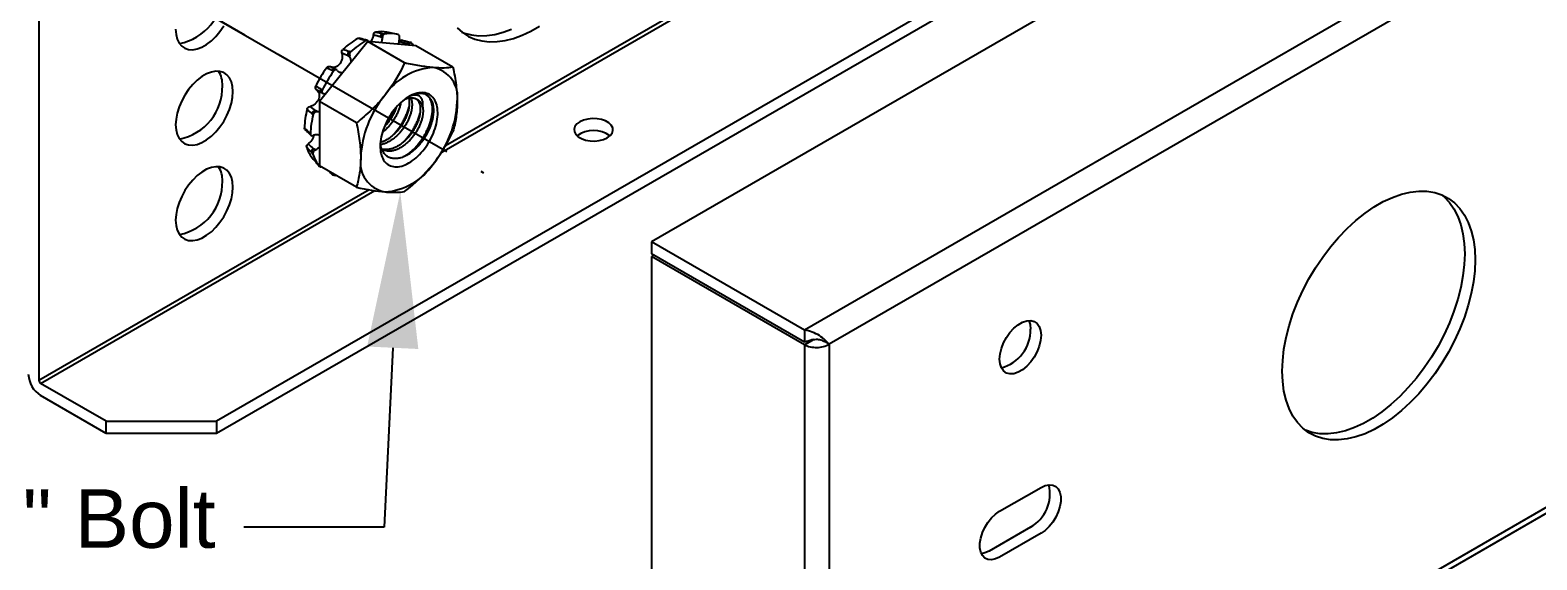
# Model space of a CAD drawing. Extents: x -3.7 to 16.1, y -12.1 to 0.
# Drawn here: x 3.287 to 8.118, y -8.085 to -6.386 of the extents above; entities that cross this region are included whole.
import ezdxf
from ezdxf import colors
from ezdxf.entities.mleader import LeaderData, LeaderLine
from ezdxf.math import Vec2, Vec3

# ---------------------------------------------------------------- set-up
doc = ezdxf.new("R2010")
doc.units = 0
doc.header["$LTSCALE"] = 0.5
doc.header["$MEASUREMENT"] = 0
doc.linetypes.add('CENTER', pattern=[2, 1.25, -0.25, 0.25, -0.25])
for name, color, linetype in [('Centerline', 210, 'CENTER'), ('FAB DWG', 221, 'CONTINUOUS'), ('Hardware', 242, 'CONTINUOUS'), ('WallMount Bracket', 190, 'CONTINUOUS')]:
    doc.layers.add(name, color=color, linetype=linetype)
doc.styles.get("Standard").update_dxf_attribs({"font": 'arial.ttf'})

msp = doc.modelspace()

# ---------------------------------------------------------------- linework, layer by layer
at = {"layer": 'Centerline', "transparency": 16777216}
for p, q in [((2.350145, -5.463), (4.74058, -6.843118)), ((3.733346, -6.261591), (4.111045, -6.479656))]:
    msp.add_line(p, q, dxfattribs=at)
at = {"layer": 'Hardware', "linetype": 'Continuous', "lineweight": 25, "transparency": 16777216}
for p, q in [((4.369499, -6.422621), (4.214819, -6.615041)), ((4.364171, -6.419481), (4.358441, -6.418014)), ((4.368441, -6.418788), (4.362684, -6.417312)), ((4.487912, -6.49098), (4.369499, -6.422621)), ((4.524178, -6.436452), (4.369499, -6.422621)), ((4.416551, -6.411175), (4.410458, -6.407658)), ((4.416613, -6.408993), (4.410458, -6.407658)), ((4.416551, -6.411175), (4.416613, -6.408993)), ((4.417734, -6.396475), (4.423847, -6.397802)), ((4.46131, -6.398436), (4.431094, -6.392279)), ((4.47, -6.422207), (4.468838, -6.424083)), ((4.471004, -6.411696), (4.470453, -6.413854)), ((4.507821, -6.425653), (4.500922, -6.424122)), ((4.312545, -6.471217), (4.306452, -6.467699)), ((4.311665, -6.469578), (4.306452, -6.467699)), ((4.309511, -6.4537), (4.314688, -6.45557)), ((4.312545, -6.471217), (4.311665, -6.469578)), ((4.500693, -6.433195), (4.4946, -6.429678)), ((4.501518, -6.431213), (4.4946, -6.429678)), ((4.500193, -6.434307), (4.500693, -6.433195)), ((4.500693, -6.433195), (4.501518, -6.431213)), ((4.642592, -6.504811), (4.524178, -6.436452)), ((4.249163, -6.502994), (4.248378, -6.502559)), ((4.259908, -6.517366), (4.255083, -6.515099)), ((4.269983, -6.513537), (4.265128, -6.511252)), ((4.271655, -6.514714), (4.272893, -6.515947)), ((4.207597, -6.578024), (4.204567, -6.576203)), ((4.207833, -6.578166), (4.207597, -6.578024)), ((4.333233, -6.6834), (4.214819, -6.615041)), ((4.214819, -6.615041), (4.214819, -6.821292)), ((4.219283, -6.574996), (4.223704, -6.577939)), ((4.22093, -6.58619), (4.225381, -6.589149)), ((4.228403, -6.590385), (4.226761, -6.589826)), ((4.194744, -6.65625), (4.19051, -6.652803)), ((4.20744, -6.647069), (4.201347, -6.643551)), ((4.201347, -6.643551), (4.205609, -6.647024)), ((4.205609, -6.647024), (4.20744, -6.647069)), ((4.181516, -6.714032), (4.185649, -6.718169)), ((4.183098, -6.718549), (4.187254, -6.722707)), ((4.196263, -6.723163), (4.19433, -6.723807)), ((4.193571, -6.783082), (4.189387, -6.778527)), ((4.201997, -6.770148), (4.195904, -6.766631)), ((4.195904, -6.766631), (4.200116, -6.771218)), ((4.200116, -6.771218), (4.201997, -6.770148)), ((4.210634, -6.8177), (4.215058, -6.822698)), ((4.333233, -6.889651), (4.214819, -6.821292)), ((4.24796, -6.840424), (4.250628, -6.843341)), ((4.250642, -6.843345), (4.255352, -6.848532))]:
    msp.add_line(p, q, dxfattribs=at)
at = {"layer": 'Hardware', "linetype": 'Continuous', "lineweight": 25, "transparency": 16777216, "flags": 128}
msp.add_lwpolyline([(4.501728, -6.811693), (4.507576, -6.808103), (4.513401, -6.804097), (4.51918, -6.799694), (4.524887, -6.79491), (4.530502, -6.789765), (4.536001, -6.78428), (4.541361, -6.778476), (4.546563, -6.772377), (4.551583, -6.766008), (4.556403, -6.759394), (4.561003, -6.752561), (4.565364, -6.745538), (4.569468, -6.738353), (4.5733, -6.731034), (4.576844, -6.723611), (4.580086, -6.716114), (4.583011, -6.708573), (4.58561, -6.701018), (4.587871, -6.693481), (4.589785, -6.68599), (4.591344, -6.678577), (4.592542, -6.671271), (4.593375, -6.664102), (4.593839, -6.657098), (4.593932, -6.650288), (4.593653, -6.643699), (4.593005, -6.637358), (4.591989, -6.63129), (4.590609, -6.62552), (4.588872, -6.62007), (4.586783, -6.614964), (4.584352, -6.61022), (4.581589, -6.60586), (4.578504, -6.601899), (4.575109, -6.598354), (4.57142, -6.595239), (4.567449, -6.592568), (4.563214, -6.590349), (4.558732, -6.588594), (4.554019, -6.587308), (4.549097, -6.586496), (4.543983, -6.586163), (4.5387, -6.586309), (4.533267, -6.586933), (4.527708, -6.588034), (4.522044, -6.589607), (4.516298, -6.591645), (4.510493, -6.594141), (4.504653, -6.597083), (4.498802, -6.600461), (4.492962, -6.604261), (4.487157, -6.608468), (4.481412, -6.613063), (4.475747, -6.61803), (4.470188, -6.623348), (4.464756, -6.628996), (4.459472, -6.63495), (4.454359, -6.641187), (4.449436, -6.647682), (4.444724, -6.654409), (4.440241, -6.66134), (4.436006, -6.668448), (4.432036, -6.675704), (4.428346, -6.683079), (4.424952, -6.690542), (4.421867, -6.698065), (4.419103, -6.705617), (4.416672, -6.713167), (4.414584, -6.720685), (4.412846, -6.72814), (4.411467, -6.735503), (4.410451, -6.742744), (4.409802, -6.749835), (4.409524, -6.756745), (4.409616, -6.763448), (4.41008, -6.769916), (4.410913, -6.776124), (4.412111, -6.782046), (4.413671, -6.787659), (4.415585, -6.792939), (4.417845, -6.797867), (4.420444, -6.802421), (4.42337, -6.806584), (4.426611, -6.810339), (4.430155, -6.81367), (4.433987, -6.816565), (4.438092, -6.819011), (4.442453, -6.820999), (4.447052, -6.822521), (4.451872, -6.82357), (4.456893, -6.824143), (4.462094, -6.824236), (4.467455, -6.823851), (4.472953, -6.822988), (4.478568, -6.82165), (4.484276, -6.819844), (4.490054, -6.817576), (4.495879, -6.814855), (4.501728, -6.811693)], dxfattribs=at)
at = {"layer": 'Hardware', "linetype": 'Continuous', "lineweight": 25, "transparency": 16777216}
for centre, radius, start, end in [((4.472634, -6.647263), 0.270727, 119.806436, 132.40124), ((4.5046, -6.663998), 0.281973, 119.869164, 132.338512), ((4.361417, -6.422822), 0.005655, 77.057799, 121.753569), ((4.41136, -6.494992), 0.104591, 79.124599, 99.05659), ((4.421547, -6.406915), 0.011115, 110.065676, 183.831231), ((4.440685, -6.501381), 0.104938, 75.076702, 99.233067), ((4.501524, -6.431181), 0.007085, 94.885201, 167.753066), ((4.317557, -6.462792), 0.012141, 131.509673, 203.839255), ((4.435115, -6.490667), 0.098095, 34.039391, 40.697123), ((4.574339, -6.747141), 0.41381, 144.390888, 153.876701), ((4.610526, -6.768032), 0.431007, 144.43812, 153.829469), ((4.26233, -6.518984), 0.008223, 70.126172, 151.806606), ((4.59144, -6.705921), 0.200433, 93.539091, 146.455532), ((4.561597, -6.600349), 0.09608, 350.678185, 79.523158), ((4.226346, -6.579675), 0.008472, 146.472344, 230.266542), ((4.681742, -6.809687), 0.335039, 140.186593, 177.402047), ((4.536382, -6.658467), 0.069091, 75.870964, 121.989898), ((4.321713, -6.600725), 0.335039, 320.186593, 357.402047), ((4.454986, -6.711283), 0.288824, 165.612727, 177.674477), ((4.486211, -6.730691), 0.300823, 165.672802, 177.614402), ((4.202121, -6.655431), 0.011905, 93.723918, 167.247503), ((4.187304, -6.714541), 0.005811, 174.972557, 223.644537), ((4.278006, -6.729802), 0.108749, 196.882703, 220.066396), ((4.200774, -6.777032), 0.011485, 115.090294, 187.476139), ((4.301872, -6.749976), 0.113249, 196.997426, 219.951672), ((4.441859, -6.810064), 0.09608, 170.678185, 259.523158), ((4.253121, -6.841182), 0.00329, 185.780093, 221.056334), ((4.281704, -6.760494), 0.092336, 254.375717, 261.191306), ((4.412015, -6.704491), 0.200433, 273.539091, 326.455532)]:
    msp.add_arc(centre, radius, start, end, dxfattribs=at)
for points, knots in [([(4.338063, -6.41235), (4.338884, -6.41198), (4.340405, -6.411293), (4.341848, -6.41163), (4.342513, -6.411786)], [0, 0, 0, 0, 0.53927114, 1, 1, 1, 1]), ([(4.362687, -6.417309), (4.362509, -6.417265), (4.358318, -6.416212), (4.351515, -6.41438), (4.34513, -6.412478), (4.34253, -6.411704)], [0, 0, 0, 0, 0.02555232, 0.60316166, 1, 1, 1, 1]), ([(4.372416, -6.422882), (4.372332, -6.422583), (4.371978, -6.421321), (4.370611, -6.419778), (4.368512, -6.418608), (4.366232, -6.418536), (4.364798, -6.419193), (4.364171, -6.419481)], [0, 0, 0, 0, 0.07590892, 0.32059055, 0.56527087, 0.80994637, 1, 1, 1, 1]), ([(4.387828, -6.401064), (4.38753, -6.402692), (4.386893, -6.406161), (4.38523, -6.411301), (4.382986, -6.416256), (4.380515, -6.420371), (4.378657, -6.422477), (4.37787, -6.42337)], [0, 0, 0, 0, 0.19265188, 0.41074705, 0.62880381, 0.8427183, 1, 1, 1, 1]), ([(4.387828, -6.401064), (4.388192, -6.398702), (4.389122, -6.396441), (4.391703, -6.393032), (4.393308, -6.391943), (4.394896, -6.391705)], [0, 0, 0, 0, 0.5, 0.5, 1, 1, 1, 1]), ([(4.413604, -6.426565), (4.414084, -6.425156), (4.415158, -6.421999), (4.416192, -6.416777), (4.41643, -6.41306), (4.416551, -6.411175)], [0, 0, 0, 0, 0.28417827, 0.63691438, 1, 1, 1, 1]), ([(4.423847, -6.397802), (4.422052, -6.398069), (4.420224, -6.39945), (4.417536, -6.403594), (4.416689, -6.406345), (4.416613, -6.408993)], [0, 0, 0, 0, 0.5, 0.5, 1, 1, 1, 1]), ([(4.471004, -6.411696), (4.471672, -6.409077), (4.471699, -6.406292), (4.470485, -6.401952), (4.469247, -6.400414), (4.467709, -6.399982)], [0, 0, 0, 0, 0.5, 0.5, 1, 1, 1, 1]), ([(4.470453, -6.413854), (4.470044, -6.415655), (4.469214, -6.419308), (4.468699, -6.424821), (4.46858, -6.428963), (4.468831, -6.431071), (4.468883, -6.431508)], [0, 0, 0, 0, 0.30381417, 0.6163163, 0.92044127, 1, 1, 1, 1]), ([(4.47, -6.422207), (4.470534, -6.421372), (4.471601, -6.419703), (4.47348, -6.418398), (4.474877, -6.417932), (4.47549, -6.418259), (4.475577, -6.418305)], [0, 0, 0, 0, 0.31594077, 0.63187167, 0.94805589, 1, 1, 1, 1]), ([(4.50092, -6.424119), (4.500707, -6.424073), (4.495745, -6.422985), (4.487343, -6.421064), (4.47904, -6.419053), (4.475603, -6.41822)], [0, 0, 0, 0, 0.02564571, 0.59666668, 1, 1, 1, 1]), ([(4.286442, -6.459885), (4.286825, -6.461315), (4.287642, -6.464357), (4.28806, -6.469436), (4.287793, -6.474842), (4.286741, -6.480251), (4.285, -6.485422), (4.282597, -6.490221), (4.279686, -6.494479), (4.276316, -6.498125), (4.272632, -6.501099), (4.268694, -6.503342), (4.264596, -6.504855), (4.260432, -6.505573), (4.256277, -6.505481), (4.252354, -6.504636), (4.250016, -6.503425), (4.248899, -6.502847)], [0, 0, 0, 0, 0.06319125, 0.13447502, 0.20574622, 0.27566163, 0.34556158, 0.41264087, 0.47971226, 0.54441476, 0.60912055, 0.6733268, 0.73754327, 0.80329251, 0.86905307, 0.9374387, 1, 1, 1, 1]), ([(4.286442, -6.459885), (4.285812, -6.457873), (4.285841, -6.455481), (4.28717, -6.450912), (4.288447, -6.448818), (4.290078, -6.447347)], [0, 0, 0, 0, 0.5, 0.5, 1, 1, 1, 1]), ([(4.314688, -6.45557), (4.312843, -6.45723), (4.311451, -6.459718), (4.310324, -6.464908), (4.310598, -6.46759), (4.311665, -6.469578)], [0, 0, 0, 0, 0.5, 0.5, 1, 1, 1, 1]), ([(4.315934, -6.489255), (4.316019, -6.488041), (4.316226, -6.485078), (4.315734, -6.480498), (4.314605, -6.475577), (4.313238, -6.472684), (4.312545, -6.471217)], [0, 0, 0, 0, 0.18331016, 0.44729949, 0.71965421, 1, 1, 1, 1]), ([(4.509487, -6.426703), (4.508427, -6.425473), (4.506938, -6.425263), (4.503978, -6.426931), (4.502519, -6.428806), (4.501518, -6.431213)], [0, 0, 0, 0, 0.5, 0.5, 1, 1, 1, 1]), ([(4.237908, -6.506199), (4.23929, -6.50427), (4.241136, -6.502842), (4.245001, -6.50155), (4.246952, -6.501711), (4.248521, -6.502663)], [0, 0, 0, 0, 0.5, 0.5, 1, 1, 1, 1]), ([(4.26513, -6.511248), (4.264983, -6.51118), (4.261472, -6.509566), (4.256078, -6.506884), (4.251034, -6.504046), (4.249163, -6.502994)], [0, 0, 0, 0, 0.02668048, 0.63893979, 1, 1, 1, 1]), ([(4.271655, -6.514714), (4.270151, -6.513217), (4.268004, -6.512655), (4.263655, -6.513638), (4.261469, -6.515184), (4.259908, -6.517366)], [0, 0, 0, 0, 0.5, 0.5, 1, 1, 1, 1]), ([(4.272893, -6.515947), (4.273616, -6.516609), (4.275422, -6.518261), (4.27878, -6.52019), (4.282906, -6.521497), (4.286731, -6.521938), (4.28916, -6.521561), (4.29008, -6.521418)], [0, 0, 0, 0, 0.15660916, 0.39098343, 0.62533388, 0.85811875, 1, 1, 1, 1]), ([(4.579067, -6.505871), (4.572504, -6.505284), (4.565584, -6.504506), (4.551278, -6.50261), (4.543865, -6.501491), (4.520937, -6.497679), (4.504739, -6.494537), (4.487912, -6.49098)], [0, 0, 0, 0, 0.25, 0.25, 0.5, 0.5, 1, 1, 1, 1]), ([(4.642592, -6.504811), (4.646788, -6.524018), (4.650302, -6.54322), (4.655108, -6.580409), (4.656407, -6.598472), (4.656407, -6.615911)], [0, 0, 0, 0, 0.5, 0.5, 1, 1, 1, 1]), ([(4.204567, -6.576203), (4.20302, -6.575215), (4.201988, -6.573518), (4.201348, -6.569414), (4.20175, -6.56708), (4.2028, -6.564939)], [0, 0, 0, 0, 0.5, 0.5, 1, 1, 1, 1]), ([(4.204567, -6.576203), (4.208819, -6.578918), (4.212025, -6.583373), (4.214852, -6.594108), (4.214476, -6.60046), (4.210009, -6.612549), (4.205973, -6.618193), (4.195996, -6.626657), (4.190216, -6.629422), (4.18452, -6.630412)], [0, 0, 0, 0, 0.25, 0.25, 0.5, 0.5, 0.75, 0.75, 1, 1, 1, 1]), ([(4.207637, -6.577964), (4.209825, -6.579233), (4.214313, -6.581837), (4.218678, -6.584738), (4.220915, -6.586224)], [0, 0, 0, 0, 0.4876479, 1, 1, 1, 1]), ([(4.223704, -6.577939), (4.222515, -6.580359), (4.222166, -6.583049), (4.223293, -6.587452), (4.224768, -6.589149), (4.226761, -6.589826)], [0, 0, 0, 0, 0.5, 0.5, 1, 1, 1, 1]), ([(4.232854, -6.592605), (4.232707, -6.592488), (4.231407, -6.591457), (4.229814, -6.590889), (4.228403, -6.590385)], [0, 0, 0, 0, 0.11369547, 1, 1, 1, 1]), ([(4.424388, -6.595165), (4.417824, -6.60333), (4.410905, -6.611344), (4.396599, -6.626839), (4.389185, -6.634356), (4.366258, -6.656303), (4.35006, -6.670129), (4.333233, -6.6834)], [0, 0, 0, 0, 0.25, 0.25, 0.5, 0.5, 1, 1, 1, 1]), ([(4.500693, -6.603507), (4.50074, -6.603634), (4.501745, -6.606361), (4.50251, -6.61283), (4.502866, -6.622745), (4.501786, -6.633619), (4.49936, -6.645105), (4.495557, -6.6571), (4.490473, -6.669245), (4.484266, -6.681185), (4.4771, -6.692721), (4.468992, -6.703694), (4.459976, -6.713954), (4.450239, -6.723252), (4.440061, -6.731317), (4.429732, -6.737909), (4.419638, -6.743035), (4.41309, -6.745083), (4.409918, -6.746075)], [0, 0, 0, 0, 0.00328553, 0.07063883, 0.13696034, 0.20261546, 0.26950353, 0.33711775, 0.40478445, 0.4718268, 0.53762658, 0.60373432, 0.67097062, 0.73868435, 0.80619583, 0.87283755, 0.93840923, 1, 1, 1, 1]), ([(4.553247, -6.591466), (4.555345, -6.592478), (4.559169, -6.594323), (4.564037, -6.598175), (4.56814, -6.602491), (4.571712, -6.607607), (4.574662, -6.613363), (4.576964, -6.619627), (4.578667, -6.626369), (4.579782, -6.633697), (4.580281, -6.641494), (4.580172, -6.649622), (4.579456, -6.658093), (4.578079, -6.666939), (4.576074, -6.67594), (4.573499, -6.684929), (4.570385, -6.693923), (4.566684, -6.703018), (4.562466, -6.712027), (4.557816, -6.720798), (4.552746, -6.729362), (4.547204, -6.737765), (4.541279, -6.74581), (4.535077, -6.753357), (4.528602, -6.760453), (4.5218, -6.76713), (4.514835, -6.773222), (4.507835, -6.778644), (4.50079, -6.783444), (4.49363, -6.78766), (4.486474, -6.791202), (4.479432, -6.793994), (4.472477, -6.796063), (4.465592, -6.797392), (4.458972, -6.797938), (4.452724, -6.797731), (4.446814, -6.796826), (4.441164, -6.795193), (4.435872, -6.792849), (4.431024, -6.789847), (4.426585, -6.786173), (4.422562, -6.781778), (4.419067, -6.776784), (4.416139, -6.771308), (4.413729, -6.76538), (4.411848, -6.75889), (4.410619, -6.752991), (4.410241, -6.749152), (4.410107, -6.747788)], [0, 0, 0, 0, 0.02831479, 0.0516097, 0.07490441, 0.09892242, 0.12294044, 0.14551421, 0.16808798, 0.19131841, 0.21454883, 0.23711066, 0.25967128, 0.28291819, 0.3061651, 0.32822892, 0.35029274, 0.373012, 0.39573126, 0.41756286, 0.43939446, 0.46187221, 0.48434891, 0.50590236, 0.52745581, 0.54966391, 0.57187201, 0.59297519, 0.61407836, 0.63579594, 0.65751266, 0.67855354, 0.69959442, 0.72128948, 0.74298454, 0.76335935, 0.78373416, 0.80470091, 0.82566765, 0.84604577, 0.8664226, 0.88742934, 0.90843608, 0.92822809, 0.94802011, 0.96839613, 0.98877216, 1, 1, 1, 1]), ([(4.507325, -6.602646), (4.507833, -6.603729), (4.509345, -6.60695), (4.510797, -6.613511), (4.511673, -6.622086), (4.511434, -6.631556), (4.510098, -6.641635), (4.507602, -6.652258), (4.503971, -6.663253), (4.499131, -6.674695), (4.493105, -6.686288), (4.485939, -6.697823), (4.477831, -6.708797), (4.468815, -6.719056), (4.459077, -6.728357), (4.448901, -6.736411), (4.438565, -6.743045), (4.428236, -6.748144), (4.418875, -6.75152), (4.413141, -6.752412), (4.41074, -6.752785)], [0, 0, 0, 0, 0.02736546, 0.08136904, 0.13674683, 0.19115237, 0.24575337, 0.30126191, 0.35723332, 0.41319986, 0.47389126, 0.53345783, 0.59330317, 0.65417016, 0.71546936, 0.77658546, 0.8369142, 0.89627426, 0.9565672, 1, 1, 1, 1]), ([(4.524548, -6.605607), (4.526177, -6.60698), (4.529627, -6.609887), (4.53352, -6.616229), (4.536404, -6.624068), (4.537953, -6.63315), (4.538199, -6.643178), (4.537148, -6.654022), (4.534714, -6.665517), (4.530913, -6.677509), (4.525828, -6.689655), (4.519621, -6.701595), (4.512455, -6.713131), (4.504348, -6.724104), (4.495332, -6.734364), (4.485594, -6.743664), (4.475417, -6.751721), (4.465084, -6.758342), (4.454743, -6.763491), (4.444413, -6.767042), (4.434208, -6.768962), (4.424518, -6.768953), (4.417852, -6.768119), (4.414746, -6.766813), (4.414367, -6.766654)], [0, 0, 0, 0, 0.04278683, 0.09063693, 0.13870475, 0.18650733, 0.23357762, 0.28017495, 0.32764734, 0.3756351, 0.42366011, 0.47124199, 0.51794199, 0.56486056, 0.6125801, 0.66063848, 0.70855332, 0.75585087, 0.80238898, 0.84965846, 0.89756038, 0.94562175, 0.99336001, 1, 1, 1, 1]), ([(4.484377, -6.79192), (4.487973, -6.789776), (4.495444, -6.785322), (4.505973, -6.777259), (4.515851, -6.768518), (4.525002, -6.759228), (4.533842, -6.74897), (4.542181, -6.737864), (4.549739, -6.726272), (4.556552, -6.714274), (4.562561, -6.701923), (4.567646, -6.689414), (4.571697, -6.676985), (4.574646, -6.66487), (4.57647, -6.653276), (4.577181, -6.64226), (4.576841, -6.631897), (4.575423, -6.622259), (4.572927, -6.613512), (4.569355, -6.605883), (4.565207, -6.599765), (4.561855, -6.596809), (4.560378, -6.595507)], [0, 0, 0, 0, 0.05205735, 0.10817956, 0.15527339, 0.20236368, 0.25316435, 0.30334438, 0.3527983, 0.40284721, 0.45356679, 0.50464479, 0.55575529, 0.60657115, 0.65677646, 0.7062365, 0.75625823, 0.80696058, 0.85803191, 0.90914659, 0.95997729, 1, 1, 1, 1]), ([(4.489303, -6.606891), (4.489978, -6.606605), (4.492611, -6.605486), (4.497117, -6.604169), (4.502714, -6.60298), (4.508082, -6.602476), (4.513248, -6.602582), (4.518217, -6.603333), (4.522901, -6.604723), (4.527226, -6.60672), (4.531214, -6.609308), (4.534865, -6.612514), (4.537999, -6.616162), (4.540618, -6.620114), (4.542781, -6.624309), (4.544624, -6.628897), (4.545539, -6.63228), (4.545997, -6.633972)], [0, 0, 0, 0, 0.02507858, 0.0978305, 0.17058243, 0.24128042, 0.31197842, 0.38473034, 0.45748226, 0.52818026, 0.59887825, 0.67163018, 0.7443821, 0.80756127, 0.87074043, 0.93537021, 1, 1, 1, 1]), ([(4.545997, -6.633972), (4.546229, -6.631999), (4.546693, -6.628054), (4.546747, -6.622522), (4.546311, -6.617323), (4.54534, -6.612583), (4.543873, -6.608366), (4.541924, -6.604652), (4.539471, -6.60145), (4.536595, -6.598761), (4.53338, -6.596627), (4.529787, -6.595058), (4.525848, -6.594094), (4.52148, -6.593744), (4.516714, -6.594083), (4.51152, -6.595142), (4.506013, -6.597036), (4.502041, -6.598685), (4.499901, -6.599898), (4.499733, -6.599993)], [0, 0, 0, 0, 0.05858799, 0.11717599, 0.17746584, 0.23775572, 0.29634919, 0.35494267, 0.41514988, 0.47536833, 0.53644362, 0.59751891, 0.66005989, 0.72260088, 0.78951079, 0.85642072, 0.92527381, 0.99412691, 1, 1, 1, 1]), ([(4.656407, -6.615911), (4.656407, -6.633362), (4.655072, -6.650271), (4.650231, -6.681903), (4.646761, -6.69679), (4.642592, -6.711061)], [0, 0, 0, 0, 0.5, 0.5, 1, 1, 1, 1]), ([(4.17522, -6.639518), (4.175763, -6.637351), (4.177011, -6.635222), (4.180397, -6.631899), (4.182476, -6.630768), (4.18452, -6.630412)], [0, 0, 0, 0, 0.5, 0.5, 1, 1, 1, 1]), ([(4.205609, -6.647024), (4.203385, -6.646969), (4.200923, -6.647955), (4.1969, -6.651376), (4.195356, -6.6538), (4.194744, -6.65625)], [0, 0, 0, 0, 0.5, 0.5, 1, 1, 1, 1]), ([(4.20744, -6.647069), (4.208974, -6.647056), (4.211396, -6.647036), (4.213901, -6.646358), (4.214819, -6.646109)], [0, 0, 0, 0, 0.6332516, 1, 1, 1, 1]), ([(4.545997, -6.633972), (4.546356, -6.636819), (4.547067, -6.642464), (4.546779, -6.651975), (4.545456, -6.662042), (4.542957, -6.672669), (4.539326, -6.683663), (4.534486, -6.695105), (4.52846, -6.706698), (4.521294, -6.718233), (4.513186, -6.729207), (4.50417, -6.739466), (4.494433, -6.748766), (4.484256, -6.756824), (4.473922, -6.763445), (4.463583, -6.768592), (4.453247, -6.772154), (4.443066, -6.77403), (4.433289, -6.774184), (4.424319, -6.77242), (4.418292, -6.770374), (4.415585, -6.768474), (4.415251, -6.768239)], [0, 0, 0, 0, 0.04914534, 0.09742785, 0.14588383, 0.1951452, 0.24481736, 0.29448518, 0.34834612, 0.40120881, 0.45431891, 0.50833567, 0.562736, 0.61697384, 0.67051293, 0.72319236, 0.77669968, 0.83092289, 0.8853266, 0.93936456, 0.9925124, 1, 1, 1, 1]), ([(4.474857, -6.619043), (4.474765, -6.619773), (4.474252, -6.623882), (4.472187, -6.631875), (4.468631, -6.642836), (4.463771, -6.654287), (4.457751, -6.665877), (4.450582, -6.677411), (4.442478, -6.688395), (4.433451, -6.698614), (4.42482, -6.707026), (4.419102, -6.7114), (4.416811, -6.713152)], [0, 0, 0, 0, 0.022957651, 0.129156676, 0.23624126, 0.343316514, 0.459431407, 0.573394243, 0.687890437, 0.804341261, 0.921618974, 1, 1, 1, 1]), ([(4.461058, -6.633338), (4.460714, -6.63446), (4.459142, -6.639577), (4.455056, -6.648848), (4.448924, -6.660767), (4.44175, -6.672329), (4.433602, -6.683217), (4.427361, -6.690683), (4.423717, -6.694132), (4.423307, -6.69452)], [0, 0, 0, 0, 0.05260203, 0.23984121, 0.42535274, 0.60742603, 0.79035144, 0.97639967, 1, 1, 1, 1]), ([(4.42497, -6.690753), (4.425888, -6.689703), (4.429816, -6.685208), (4.436084, -6.6766), (4.443692, -6.66505), (4.450438, -6.653041), (4.455199, -6.643605), (4.457345, -6.638215), (4.457842, -6.636967)], [0, 0, 0, 0, 0.06622398, 0.28347176, 0.49757593, 0.71425602, 0.93383972, 1, 1, 1, 1]), ([(4.447254, -6.725351), (4.449516, -6.72311), (4.455008, -6.71767), (4.463122, -6.708132), (4.471472, -6.697048), (4.479028, -6.68545), (4.485837, -6.673455), (4.491864, -6.661099), (4.496884, -6.648608), (4.500168, -6.63905), (4.501397, -6.633822), (4.501673, -6.632646)], [0, 0, 0, 0, 0.08812134, 0.21392636, 0.33819441, 0.46066428, 0.5846076, 0.71021183, 0.83670363, 0.96327593, 1, 1, 1, 1]), ([(4.48261, -6.745762), (4.484872, -6.743521), (4.490363, -6.73808), (4.498477, -6.728542), (4.506827, -6.717458), (4.514384, -6.70586), (4.521193, -6.693865), (4.52722, -6.681509), (4.532239, -6.669018), (4.535523, -6.659461), (4.536752, -6.654232), (4.537028, -6.653056)], [0, 0, 0, 0, 0.08812134, 0.21392636, 0.33819441, 0.46066428, 0.5846076, 0.71021183, 0.83670363, 0.96327593, 1, 1, 1, 1]), ([(4.168218, -6.704175), (4.167769, -6.703714), (4.166764, -6.702678), (4.166389, -6.700899), (4.166398, -6.69977), (4.1664, -6.699564)], [0, 0, 0, 0, 0.39649533, 0.89011022, 1, 1, 1, 1]), ([(4.168162, -6.704227), (4.170623, -6.706507), (4.1756, -6.711117), (4.180581, -6.716061), (4.183098, -6.718559)], [0, 0, 0, 0, 0.49463929, 1, 1, 1, 1]), ([(4.333233, -6.6834), (4.337429, -6.702607), (4.340943, -6.72181), (4.345749, -6.758998), (4.347048, -6.777062), (4.347048, -6.794501)], [0, 0, 0, 0, 0.5, 0.5, 1, 1, 1, 1]), ([(4.579067, -6.815247), (4.585631, -6.807082), (4.591897, -6.798692), (4.603676, -6.781737), (4.609218, -6.773139), (4.624926, -6.747024), (4.634178, -6.729189), (4.642592, -6.711061)], [0, 0, 0, 0, 0.25, 0.25, 0.5, 0.5, 1, 1, 1, 1]), ([(4.173944, -6.761384), (4.17344, -6.759807), (4.173672, -6.757823), (4.175497, -6.753861), (4.177058, -6.751954), (4.178961, -6.750523)], [0, 0, 0, 0, 0.5, 0.5, 1, 1, 1, 1]), ([(4.195646, -6.723368), (4.195585, -6.724345), (4.19544, -6.726682), (4.194334, -6.730558), (4.192522, -6.734855), (4.190013, -6.739094), (4.186889, -6.743214), (4.18321, -6.747067), (4.180435, -6.749413), (4.178985, -6.750505), (4.178961, -6.750523)], [0, 0, 0, 0, 0.10377281, 0.24840584, 0.39306188, 0.54117083, 0.68930527, 0.84335307, 0.99741783, 1, 1, 1, 1]), ([(4.185649, -6.718169), (4.185569, -6.720426), (4.186474, -6.722333), (4.189686, -6.724419), (4.191984, -6.724589), (4.19433, -6.723807)], [0, 0, 0, 0, 0.5, 0.5, 1, 1, 1, 1]), ([(4.214819, -6.723444), (4.214535, -6.723282), (4.213163, -6.722497), (4.210163, -6.721782), (4.205899, -6.72137), (4.201194, -6.721751), (4.197922, -6.722688), (4.196263, -6.723163)], [0, 0, 0, 0, 0.05867873, 0.28395831, 0.51541382, 0.75420378, 1, 1, 1, 1]), ([(4.201997, -6.770148), (4.203536, -6.769208), (4.206657, -6.767302), (4.210909, -6.763689), (4.213684, -6.761065), (4.2148, -6.759601), (4.214819, -6.759576)], [0, 0, 0, 0, 0.328032559, 0.665410237, 0.994376731, 1, 1, 1, 1]), ([(4.200116, -6.771218), (4.197833, -6.772517), (4.195811, -6.774568), (4.193388, -6.778969), (4.192998, -6.781301), (4.193571, -6.783082)], [0, 0, 0, 0, 0.5, 0.5, 1, 1, 1, 1]), ([(4.347048, -6.794501), (4.347048, -6.811952), (4.345713, -6.828861), (4.340872, -6.860492), (4.337402, -6.87538), (4.333233, -6.889651)], [0, 0, 0, 0, 0.5, 0.5, 1, 1, 1, 1]), ([(4.215058, -6.822698), (4.215585, -6.823118), (4.21664, -6.82396), (4.218336, -6.824284), (4.219377, -6.824023), (4.219497, -6.823992)], [0, 0, 0, 0, 0.46947881, 0.93895845, 1, 1, 1, 1]), ([(4.254863, -6.844409), (4.254786, -6.844611), (4.25438, -6.845667), (4.254553, -6.847263), (4.25533, -6.848794), (4.256378, -6.849228), (4.256836, -6.849418)], [0, 0, 0, 0, 0.07838373, 0.41029163, 0.74219299, 1, 1, 1, 1]), ([(4.424388, -6.904541), (4.430951, -6.905128), (4.437218, -6.905529), (4.448997, -6.905966), (4.454538, -6.906005), (4.470246, -6.905648), (4.479499, -6.904781), (4.487912, -6.903481)], [0, 0, 0, 0, 0.25, 0.25, 0.5, 0.5, 1, 1, 1, 1])]:
    msp.add_open_spline(points, degree=3, knots=knots, dxfattribs=at)
for points in [[(4.358441, -6.418014), (4.351464, -6.416228), (4.344669, -6.414341), (4.338063, -6.41235)], [(4.410458, -6.407658), (4.403041, -6.405441), (4.395499, -6.403242), (4.387828, -6.401064)], [(4.394896, -6.391705), (4.402679, -6.393268), (4.410289, -6.394859), (4.417734, -6.396475)], [(4.4946, -6.429678), (4.486474, -6.427275), (4.478275, -6.424785), (4.47, -6.422207)], [(4.306452, -6.467699), (4.299912, -6.464976), (4.293243, -6.462369), (4.286442, -6.459885)], [(4.290078, -6.447347), (4.29673, -6.449304), (4.303206, -6.451424), (4.309511, -6.4537)], [(4.255083, -6.515099), (4.249207, -6.512339), (4.24348, -6.509374), (4.237908, -6.506199)], [(4.487912, -6.49098), (4.471043, -6.527326), (4.450741, -6.562383), (4.424388, -6.595165)], [(4.642592, -6.504811), (4.625723, -6.507417), (4.60542, -6.508227), (4.579067, -6.505871)], [(4.2028, -6.564939), (4.208406, -6.568057), (4.2139, -6.571412), (4.219283, -6.574996)], [(4.19051, -6.652803), (4.185353, -6.648606), (4.180255, -6.64418), (4.17522, -6.639518)], [(4.18452, -6.630412), (4.190084, -6.634967), (4.195694, -6.639345), (4.201347, -6.643551)], [(4.1664, -6.699564), (4.171444, -6.704168), (4.176483, -6.708993), (4.181516, -6.714032)], [(4.189387, -6.778527), (4.184292, -6.77298), (4.179144, -6.767267), (4.173944, -6.761384)], [(4.178961, -6.750523), (4.184649, -6.756019), (4.190296, -6.761387), (4.195904, -6.766631)], [(4.194781, -6.799801), (4.199961, -6.805647), (4.205247, -6.811615), (4.210634, -6.8177)], [(4.487912, -6.903481), (4.52165, -6.876873), (4.552715, -6.848029), (4.579067, -6.815247)], [(4.333233, -6.889651), (4.366971, -6.896782), (4.398035, -6.902185), (4.424388, -6.904541)]]:
    msp.add_open_spline(points, degree=3, dxfattribs=at)
at = {"layer": 'WallMount Bracket', "linetype": 'Continuous', "lineweight": 25, "transparency": 16777216}
for p, q in [((8.88201, -4.984879), (5.278877, -7.06441)), ((9.372884, -5.268185), (5.769751, -7.347716)), ((9.372884, -5.359298), (5.848664, -7.393284)), ((4.606769, -6.776776), (6.502878, -5.682445)), ((6.495934, -5.67339), (4.619056, -6.756622)), ((3.315241, -5.762806), (3.315241, -7.509112)), ((6.713455, -6.00803), (3.885028, -7.640443)), ((6.713455, -6.047066), (3.885028, -7.679479)), ((4.374614, -6.8977), (3.315241, -7.509112)), ((3.320898, -7.51891), (4.392253, -6.900583)), ((5.769751, -7.347716), (5.278877, -7.06441)), ((5.278877, -7.06441), (5.278877, -7.103446)), ((5.769751, -7.386751), (5.278877, -7.103446)), ((5.285952, -7.107529), (5.278877, -7.111612)), ((5.278877, -7.111612), (5.278877, -8.958243)), ((5.769751, -7.394918), (5.278877, -7.111612)), ((5.817365, -9.280128), (9.38105, -7.223364)), ((5.848664, -9.243182), (9.372884, -7.209195)), ((5.769751, -7.347716), (5.769751, -7.386751)), ((5.769751, -7.394918), (5.798441, -7.378359)), ((5.848664, -7.393284), (5.834374, -7.385037)), ((5.769751, -7.394918), (5.769751, -9.241548)), ((5.848664, -7.393284), (5.848664, -9.243182)), ((3.531474, -7.640443), (3.320898, -7.51891)), ((3.531474, -7.679479), (3.320898, -7.557946)), ((3.531474, -7.640443), (3.885028, -7.640443)), ((3.531474, -7.679479), (3.531474, -7.640443)), ((3.885028, -7.679479), (3.531474, -7.679479)), ((3.885028, -7.640443), (3.885028, -7.679479)), ((6.395434, -7.929169), (6.528017, -7.85265)), ((6.494217, -7.980138), (6.361634, -8.056658)), ((6.528017, -7.999645), (6.395434, -8.076165))]:
    msp.add_line(p, q, dxfattribs=at)
at = {"layer": 'WallMount Bracket', "linetype": 'Continuous', "lineweight": 25, "transparency": 16777216, "flags": 128}
for points in [[(3.753647, -6.382935), (3.754901, -6.399685), (3.758628, -6.414532), (3.764726, -6.427069), (3.77303, -6.436955), (3.783313, -6.443921), (3.795294, -6.447776), (3.808646, -6.448415), (3.823005, -6.44582), (3.83798, -6.440064), (3.853162, -6.431301), (3.868137, -6.419773), (3.882497, -6.405792), (3.895849, -6.389741), (3.907829, -6.372056)], [(4.655954, -6.378418), (4.673262, -6.393493), (4.692445, -6.405594), (4.713349, -6.414622), (4.735806, -6.420504), (4.759636, -6.423194), (4.784645, -6.42267), (4.810634, -6.418935), (4.837392, -6.41202), (4.864705, -6.401981), (4.892352, -6.388899), (4.920111, -6.372878)], [(4.671293, -6.392001), (4.679549, -6.395114), (4.702007, -6.400997), (4.725836, -6.403687), (4.750846, -6.403162), (4.776834, -6.399428), (4.803593, -6.392513), (4.830905, -6.382474)], [(3.937495, -6.583069), (3.936241, -6.566318), (3.932514, -6.551472), (3.926416, -6.538935), (3.918112, -6.529049), (3.907829, -6.522083), (3.895849, -6.518228), (3.882497, -6.517589), (3.868137, -6.520184), (3.853162, -6.52594), (3.83798, -6.534703), (3.823005, -6.546231), (3.808646, -6.560212), (3.795294, -6.576263), (3.783313, -6.593947), (3.77303, -6.612782), (3.764726, -6.632253), (3.758628, -6.65183), (3.754901, -6.670978), (3.753647, -6.689176), (3.754901, -6.705926), (3.758628, -6.720772), (3.764726, -6.733309), (3.77303, -6.743196), (3.783313, -6.750161), (3.795294, -6.754016), (3.808646, -6.754655), (3.823005, -6.752061), (3.83798, -6.746304), (3.853162, -6.737542), (3.868137, -6.726013), (3.882497, -6.712032), (3.895849, -6.695981), (3.907829, -6.678297), (3.918112, -6.659462), (3.926416, -6.639991), (3.932514, -6.620415), (3.936241, -6.601266), (3.937495, -6.583069)], [(5.137597, -6.730944), (5.146889, -6.724099), (5.153073, -6.716169), (5.155788, -6.707616), (5.154879, -6.698936), (5.150396, -6.690634), (5.142601, -6.683192), (5.131947, -6.677043), (5.119053, -6.672544), (5.104668, -6.669957), (5.089629, -6.669432), (5.074809, -6.671), (5.061069, -6.674569), (5.049208, -6.679931), (5.039916, -6.686777), (5.033732, -6.694707), (5.031016, -6.70326), (5.031926, -6.71194), (5.036409, -6.720242), (5.044203, -6.727684), (5.054858, -6.733833), (5.067752, -6.738332), (5.082137, -6.740919), (5.097176, -6.741444), (5.111996, -6.739876), (5.125736, -6.736307), (5.137597, -6.730944)], [(3.937495, -6.889309), (3.936241, -6.872559), (3.932514, -6.857713), (3.926416, -6.845175), (3.918112, -6.835289), (3.907829, -6.828324), (3.895849, -6.824469), (3.882497, -6.82383), (3.868137, -6.826424), (3.853162, -6.832181), (3.83798, -6.840943), (3.823005, -6.852472), (3.808646, -6.866452), (3.795294, -6.882504), (3.783313, -6.900188), (3.77303, -6.919022), (3.764726, -6.938494), (3.758628, -6.95807), (3.754901, -6.977219), (3.753647, -6.995416), (3.754901, -7.012167), (3.758628, -7.027013), (3.764726, -7.03955), (3.77303, -7.049436), (3.783313, -7.056402), (3.795294, -7.060257), (3.808646, -7.060896), (3.823005, -7.058301), (3.83798, -7.052545), (3.853162, -7.043782), (3.868137, -7.032254), (3.882497, -7.018273), (3.895849, -7.002222), (3.907829, -6.984538), (3.918112, -6.965703), (3.926416, -6.946232), (3.932514, -6.926655), (3.936241, -6.907507), (3.937495, -6.889309)], [(7.301415, -7.479785), (7.302815, -7.445015), (7.307005, -7.408942), (7.313946, -7.371895), (7.323575, -7.334207), (7.335804, -7.296221), (7.350524, -7.258281), (7.367601, -7.220729), (7.38688, -7.183907), (7.408187, -7.148147), (7.431328, -7.113774), (7.456094, -7.081098), (7.482261, -7.050416), (7.509592, -7.022005), (7.53784, -6.996124), (7.566747, -6.973005), (7.596054, -6.952859), (7.625494, -6.935868), (7.6548, -6.922186), (7.683708, -6.911936), (7.711955, -6.905213), (7.739286, -6.902075), (7.765453, -6.902553), (7.79022, -6.906641), (7.813361, -6.914303), (7.834668, -6.925468), (7.853947, -6.940037), (7.871023, -6.957877), (7.885743, -6.978827), (7.897973, -7.002696), (7.907602, -7.029269), (7.914542, -7.058305), (7.918732, -7.089541), (7.920133, -7.122694), (7.918732, -7.157465), (7.914542, -7.193537), (7.907602, -7.230584), (7.897973, -7.268272), (7.885743, -7.306258), (7.871023, -7.344198), (7.853947, -7.38175), (7.834668, -7.418572), (7.813361, -7.454332), (7.79022, -7.488705), (7.765453, -7.521381), (7.739286, -7.552063), (7.711955, -7.580474), (7.683708, -7.606355), (7.6548, -7.629474), (7.625494, -7.64962), (7.596054, -7.666611), (7.566747, -7.680293), (7.53784, -7.690543), (7.509592, -7.697267), (7.482261, -7.700404), (7.456094, -7.699926), (7.431328, -7.695838), (7.408187, -7.688177), (7.38688, -7.677011), (7.367601, -7.662442), (7.350524, -7.644602), (7.335804, -7.623652), (7.323575, -7.599783), (7.313946, -7.57321), (7.307005, -7.544174), (7.302815, -7.512938), (7.301415, -7.479785)], [(7.811912, -6.913698), (7.820147, -6.92053), (7.837224, -6.93837), (7.851944, -6.959319), (7.864173, -6.983189), (7.873802, -7.009762), (7.880743, -7.038798), (7.884932, -7.070034), (7.886333, -7.103187), (7.884932, -7.137957), (7.880743, -7.174029), (7.873802, -7.211077), (7.864173, -7.248764), (7.851944, -7.28675), (7.837224, -7.324691), (7.820147, -7.362243), (7.800868, -7.399065), (7.779561, -7.434825), (7.75642, -7.469198), (7.731654, -7.501874), (7.705487, -7.532556), (7.678156, -7.560966), (7.649908, -7.586848), (7.621, -7.609967), (7.591694, -7.630113), (7.562254, -7.647104), (7.532948, -7.660786), (7.50404, -7.671035), (7.475793, -7.677759), (7.448462, -7.680897), (7.422294, -7.680419), (7.397528, -7.676331), (7.375835, -7.669274)], [(6.395257, -7.441328), (6.39671, -7.42453), (6.401004, -7.406789), (6.407951, -7.388881), (6.417249, -7.371588), (6.428491, -7.355667), (6.441185, -7.341814), (6.454777, -7.330632), (6.468673, -7.322613), (6.482265, -7.318105), (6.494959, -7.317306), (6.506201, -7.32025), (6.515499, -7.32681), (6.522447, -7.336698), (6.526741, -7.349483), (6.528193, -7.364605), (6.526741, -7.381403), (6.522447, -7.399144), (6.515499, -7.417052), (6.506201, -7.434344), (6.494959, -7.450265), (6.482265, -7.464119), (6.468673, -7.4753), (6.454777, -7.48332), (6.441185, -7.487828), (6.428491, -7.488627), (6.417249, -7.485682), (6.407951, -7.479123), (6.401004, -7.469234), (6.39671, -7.45645), (6.395257, -7.441328)], [(6.488672, -7.317241), (6.492941, -7.329975), (6.494394, -7.345097)], [(6.528017, -7.85265), (6.541248, -7.84662), (6.553901, -7.844065), (6.565423, -7.845098), (6.57531, -7.849673), (6.58313, -7.85759), (6.588541, -7.868504), (6.591307, -7.881937), (6.591307, -7.897302), (6.588541, -7.913928), (6.58313, -7.931088), (6.57531, -7.948032), (6.565423, -7.96402), (6.553901, -7.978352), (6.541248, -7.990403), (6.528017, -7.999645)], [(6.395434, -8.076165), (6.382203, -8.082195), (6.369549, -8.08475), (6.358028, -8.083717), (6.348141, -8.079142), (6.34032, -8.071224), (6.334909, -8.060311), (6.332143, -8.046878), (6.332143, -8.031513), (6.334909, -8.014887), (6.34032, -7.997727), (6.348141, -7.980783), (6.358028, -7.964795), (6.369549, -7.950463), (6.382203, -7.938412), (6.395434, -7.929169)], [(6.361634, -8.056658), (6.348403, -8.062688), (6.336837, -8.06516)]]:
    msp.add_lwpolyline(points, dxfattribs=at)
at = {"layer": 'WallMount Bracket', "linetype": 'Continuous', "lineweight": 25, "transparency": 16777216}
for centre, radius, start, end in [((3.733346, -6.261591), 0.170403, 281.021226, 1.435928), ((3.826791, -6.559522), 0.077011, 356.993179, 32.941032), ((3.733346, -6.567832), 0.170403, 281.021226, 1.435928), ((5.093402, -6.795802), 0.088215, 53.42865, 126.57135), ((3.826791, -6.865762), 0.077011, 356.993179, 32.941032), ((3.733346, -6.874072), 0.170403, 281.021226, 1.435928), ((6.367874, -7.347057), 0.126535, 285.166654, 0.887197), ((3.367097, -7.485712), 0.085745, 182.602294, 237.397707), ((3.327521, -7.508554), 0.012293, 182.602294, 237.397707), ((6.434738, -7.87389), 0.121763, 299.240392, 14.138434)]:
    msp.add_arc(centre, radius, start, end, dxfattribs=at)
for points, knots in [([(5.848664, -7.393284), (5.845345, -7.389179), (5.841073, -7.384569), (5.830474, -7.375002), (5.82435, -7.370225), (5.810368, -7.361307), (5.80283, -7.357366), (5.786576, -7.351038), (5.778282, -7.348809), (5.769751, -7.347716)], [0, 0, 0, 0, 0.25, 0.25, 0.5, 0.5, 0.75, 0.75, 1, 1, 1, 1]), ([(5.798776, -7.378148), (5.79703, -7.378617), (5.788232, -7.380977), (5.777973, -7.384182), (5.769751, -7.386751)], [0, 0, 0, 0, 0.19854117, 1, 1, 1, 1]), ([(5.798092, -7.378399), (5.801455, -7.377815), (5.806717, -7.376902), (5.814895, -7.377687), (5.824022, -7.379759), (5.830397, -7.38301), (5.834374, -7.385037)], [0, 0, 0, 0, 0.2759446, 0.43178178, 0.64549573, 1, 1, 1, 1]), ([(5.769751, -7.394918), (5.774916, -7.397763), (5.781105, -7.400013), (5.794602, -7.402968), (5.801903, -7.40367), (5.816511, -7.403397), (5.823813, -7.402423), (5.837309, -7.398924), (5.843498, -7.396402), (5.848664, -7.393284)], [0, 0, 0, 0, 0.25, 0.25, 0.5, 0.5, 0.75, 0.75, 1, 1, 1, 1])]:
    msp.add_open_spline(points, degree=3, knots=knots, dxfattribs=at)

# ---------------------------------------------------------------- leaders
at = {"layer": 'FAB DWG', "ltscale": 0.5, "transparency": 16777216}
ml = msp.add_multileader_mtext('Standard', dxfattribs=at)
ml.set_content('\\A1;1/4-20 x 1" Bolt \\P1/2-20 Locknut (X2)\\P(HW51420 & HW01020)', color=256)
ml.set_leader_properties()
ml.build(insert=Vec2(0, 0))
ml.multileader.update_dxf_attribs({"dogleg_length": 0.36, "arrow_head_size": 0.5})
ctx = ml.context
ctx.base_point, ctx.char_height, ctx.arrow_head_size, ctx.landing_gap_size, ctx.plane_origin = Vec3(0.98539, -7.980027), 0.188, 0.5, 0.09, Vec3(-8.268761, -14.94685)
ctx.text_align_type = 2
notes = []
notes.append((ctx, [(1, (1, 1, 0), (4.421796, -7.980027), (-1, 0), 0.45, [(0, [(4.473855, -6.905147)], 0, [])])]))
ctx.mtext.insert, ctx.mtext.width, ctx.mtext.alignment, ctx.mtext.flow_direction = Vec3(3.881796, -7.858391), 7.5887251, 3, 5
for ctx, leaders in notes:
    for number, flags, end, landing, length, lines in leaders:
        leader = LeaderData()
        leader.index, (leader.has_last_leader_line, leader.has_dogleg_vector, leader.attachment_direction) = number, flags
        leader.last_leader_point, leader.dogleg_vector, leader.dogleg_length = Vec3(end), Vec3(landing), length
        for number, points, colour, breaks in lines:
            line = LeaderLine()
            line.index, line.vertices, line.color, line.breaks = number, Vec3.list(points), colors.encode_raw_color(colour), breaks
            leader.lines.append(line)
        ctx.leaders.append(leader)

doc.saveas('drawing.dxf')
